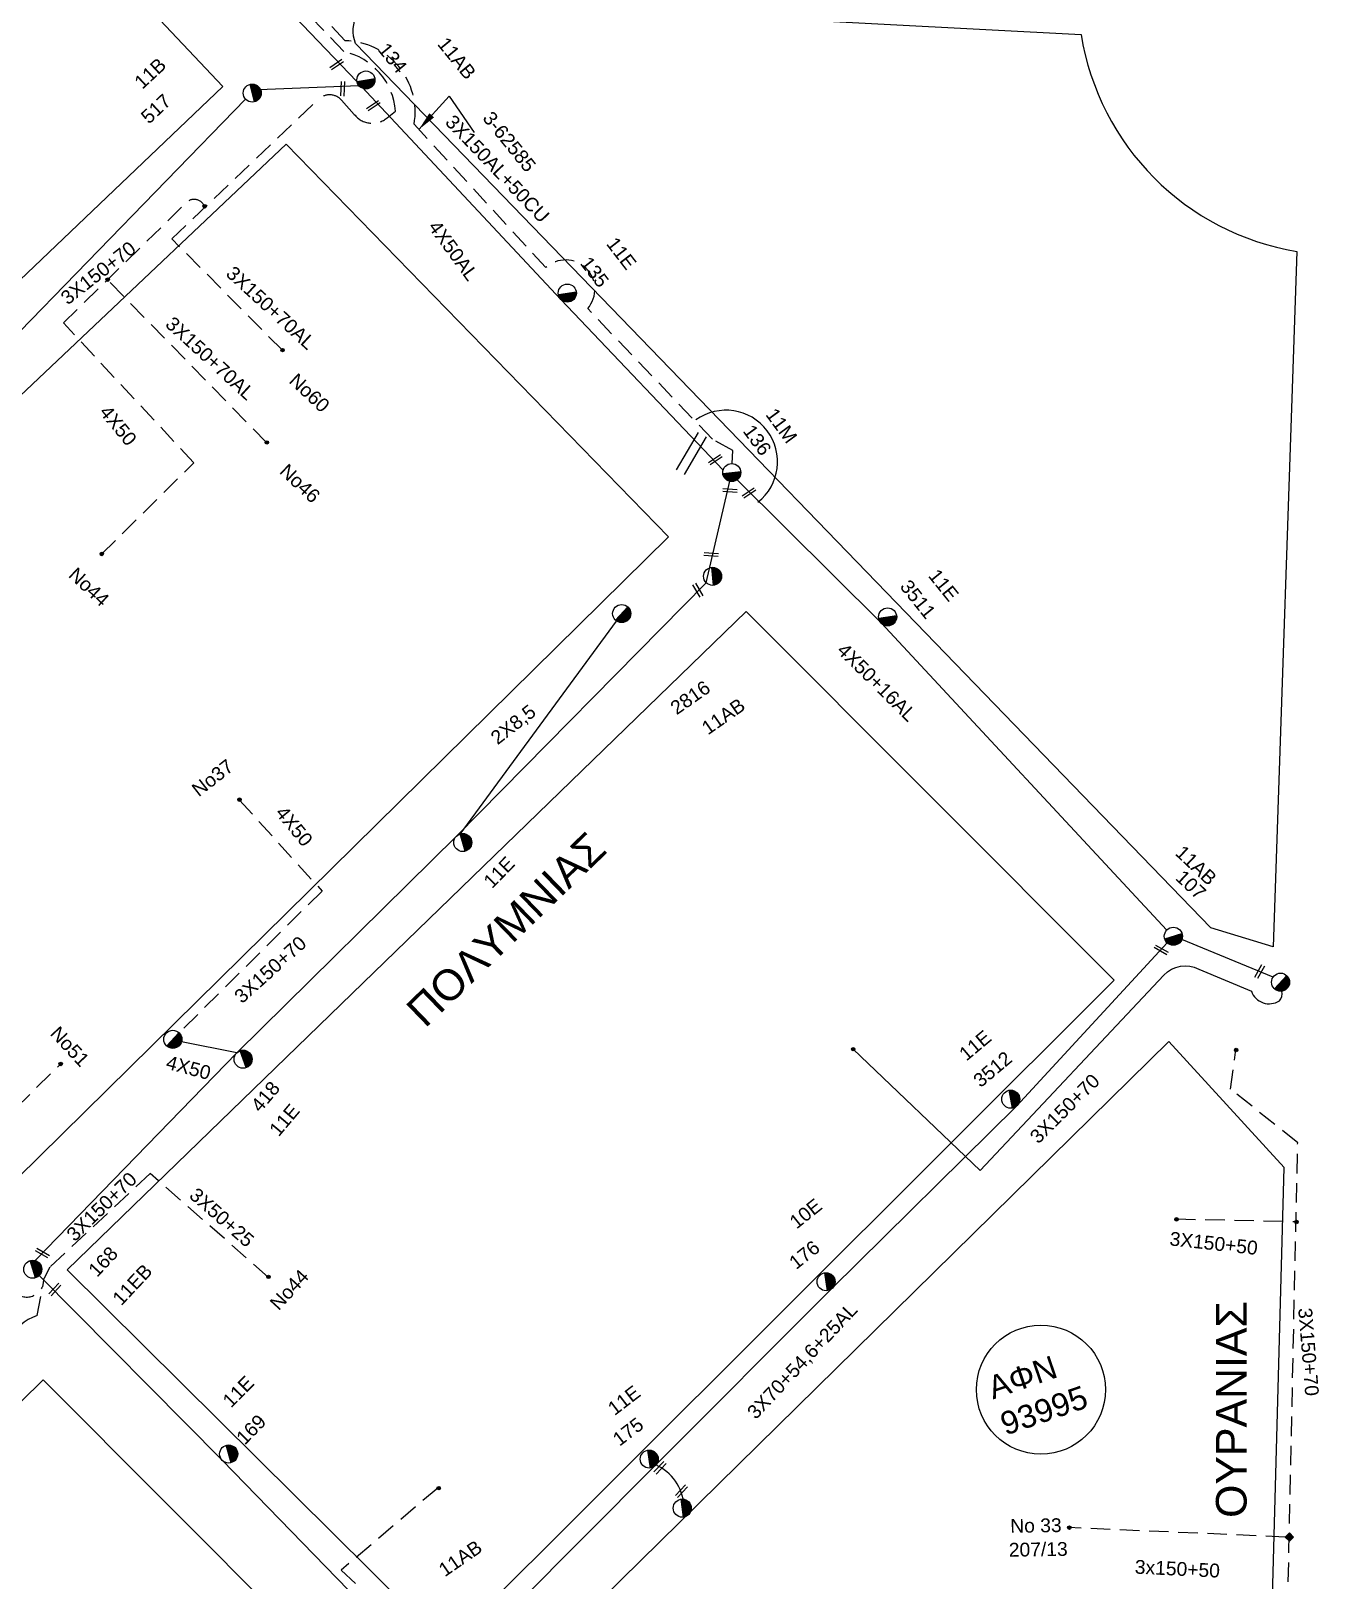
# Model space of a CAD drawing. Header units: millimetres. Extents: x 745 to 5694, y 762 to 3401.
# Drawn here: x 2668.8 to 2837, y 1378.1 to 1580.3 of the extents above; entities that cross this region are included whole.
import ezdxf

# ---------------------------------------------------------------- set-up
doc = ezdxf.new("R2010")
doc.units = ezdxf.units.MM
doc.linetypes.add('DASHED', pattern=[19.05, 12.7, -6.35])
for name, color, linetype in [('Άγνωστα', 7, 'Continuous'), ('Γυμνά εναέρια ΧΤ και ΦΟΠ (3Φ)   4x50+16AL', 7, 'Continuous'), ('Επιγραφές - Σχήματα', 7, 'Continuous'), ('Καλώδια ΧΤ   3x150+50CU', 7, 'DASHED'), ('Καλώδια ΧΤ   3x150+70AL', 7, 'DASHED'), ('Καλώδια ΧΤ   3x150AL+50CU', 7, 'DASHED'), ('Μηχανική τομή', 7, 'Continuous'), ('Στύλος ΦΜ', 7, 'Continuous'), ('Στύλος ΦΜ @ 1', 7, 'Continuous'), ('Συνδέσεις', 7, 'Continuous'), ('Συνεστραμμένα ΧΤ   3x70+54.6+25 AL', 7, 'SYN_LINE'), ('Τομή', 7, 'Continuous'), ('Υπόβαθρο ΔΕΗ', 7, 'Continuous'), ('Υπόγεια Καλώδια Δικτύου ΧΤ   .15', 7, 'DASHED'), ('Υπόγεια καλώδια Παροχών ΧΤ   .10 -', 7, 'DASHED'), ('Υπόγεια καλώδια Παροχών ΧΤ   4x50AL', 7, 'DASHED')]:
    doc.layers.add(name, color=color, linetype=linetype)
doc.styles.add('arial', font='arial.ttf')
doc.styles.get("Standard").update_dxf_attribs({"font": 'arial.ttf'})
doc.linetypes.add('SYN_LINE', pattern='A,0.5,-0.0001,["/\\/\\/\\/",Standard,S=0.1,R=0,X=0,Y=-0.05],-0.25', length=0.7501)
doc.dimstyles.new('ISO-25', dxfattribs={"dimtxt": 2.5, "dimasz": 2.5, "dimexe": 1.25, "dimexo": 0.625, "dimtad": 1, "dimtxsty": 'Standard', "dimcen": 2.5, "dimadec": 0, "dimazin": 0, "dimtfac": 1, "dimtmove": 0, "dimatfit": 3, "dimfxl": 1, "dimarcsym": 0})

# ---------------------------------------------------------------- blocks, each defined once
blk = doc.blocks.new('ΥΠΑΡΧΩΝ ΤΣΙΜΕΝΤΕΝΙΟΣ ΣΤΥΛΟΣ')
at = {"layer": 'Στύλος ΦΜ'}
blk.add_hatch(color=256, dxfattribs=at).paths.add_polyline_path([(-1.29, -2.28, 0.574793), (2.62, 0, 0.268822), (1.3, 2.27)])
blk.add_line((-1.29, -2.28), (1.3, 2.27), dxfattribs=at)
blk.add_circle((0, 0), 2.62, dxfattribs=at)
at = {"layer": 'Στύλος ΦΜ', "flags": 4}
for tag, p in [('ΑΡΙΘΜΟΣ', (-4.68, 8.05)), ('ΤΥΠΟΣ', (-4.91, 3.03))]:
    blk.add_attdef(tag, p, '', height=4, dxfattribs=at)
blk = doc.blocks.new('ΜΗΧΑΝΙΚΗ ΤΟΜΗ')
at = {"layer": 'Μηχανική τομή', "ltscale": 40}
for p, q in [((-1.89, 0.78), (1.89, 0.78)), ((1.89, 0), (-1.89, 0))]:
    blk.add_line(p, q, dxfattribs=at)
blk = doc.blocks.new('_ΣΥΝΔΕΣΗ')
at = {"layer": 'Συνδέσεις', "linetype": 'SYN_LINE', "ltscale": 40}
blk.add_hatch(color=256, dxfattribs=at).paths.add_polyline_path([(0.5, -0.01, 1), (-0.5, -0.01, 1)])
at = {"layer": 'Συνδέσεις'}
blk.add_circle((0, -0.01), 0.5, dxfattribs=at)
blk = doc.blocks.new('ΤΟΜΗ')
at = {"layer": 'Τομή', "ltscale": 40}
for p, q in [((-5.68, 0), (5.68, 0)), ((5.68, -2.33), (-5.68, -2.33))]:
    blk.add_line(p, q, dxfattribs=at)
blk = doc.blocks.new('TSONTA XT1')
at = {"ltscale": 40}
h = blk.add_hatch(color=256, dxfattribs=at)
h.dxf.hatch_style = 1
h.paths.add_polyline_path([(595.96, 2487.66), (597.07, 2488.77), (595.96, 2489.87), (594.85, 2488.77)])
blk.add_lwpolyline([(594.85, 2488.77), (595.96, 2489.87), (597.07, 2488.77), (595.96, 2487.66)], close=True, dxfattribs=at)

msp = doc.modelspace()

# ---------------------------------------------------------------- linework, layer by layer
at = {"layer": 'Άγνωστα', "color": 27}
for p, q in [((2756.96, 1508.26), (2760.03, 1521.5)), ((2724.35, 1475.19), (2756.96, 1508.26)), ((2724.85, 1475.44), (2745.26, 1503.27)), ((2695.67, 1446.9), (2724.35, 1475.19)), ((2830.98, 1456.8), (2819.04, 1461.68)), ((2688.47, 1448.4), (2695.7, 1446.94)), ((2669.37, 1419.79), (2695.67, 1446.9))]:
    msp.add_line(p, q, dxfattribs=at)
at = {"layer": 'Άγνωστα', "color": 27, "linetype": 'DASHED', "ltscale": 0.2}
for p, q in [((2696.01, 1479.93), (2706.81, 1468.03)), ((2706.81, 1468.03), (2687.77, 1449.14))]:
    msp.add_line(p, q, dxfattribs=at)
at = {"layer": 'Άγνωστα', "color": 1}
for p, q in [((2693.78, 1393.73), (2669.9, 1417.86)), ((2721.12, 1365.62), (2693.78, 1393.73))]:
    msp.add_line(p, q, dxfattribs=at)
at = {"layer": 'Άγνωστα', "color": 5}
for points in [[(2698.56, 1572.63), (2711.62, 1573.14)], [(2606.94, 1484.48), (2636.77, 1513.06), (2665.86, 1539.52), (2696.83, 1571.36)]]:
    msp.add_lwpolyline(points, dxfattribs=at)
at = {"layer": 'Άγνωστα', "color": 5, "linetype": 'DASHED', "ltscale": 0.2}
msp.add_lwpolyline([(2673.04, 1542.17), (2689.11, 1557.89, -0.561517), (2691.49, 1557.28, 0.738625)], format="xyb", dxfattribs=at)
msp.add_lwpolyline([(2678.02, 1511.99), (2690.08, 1523.91), (2673.04, 1542.17)], dxfattribs=at)
at = {"layer": 'Άγνωστα', "color": 133, "linetype": 'DASHED', "ltscale": 0.2}
msp.add_lwpolyline([(2670.33, 1416.32, -1.119617), (2666.44, 1418.88), (2639.86, 1446.59), (2606.37, 1480.21, -0.378177), (2601.77, 1485.88, -0.277868)], format="xyb", dxfattribs=at)
at = {"layer": 'Άγνωστα', "color": 27}
msp.add_lwpolyline([(2792.71, 1431.57), (2816.71, 1457.06, -0.336804), (2821.27, 1457.82), (2828.14, 1454.95, 0.479196), (2831.79, 1453.69, 0.274808), (2832.12, 1454.96, 0.556382)], format="xyb", dxfattribs=at)
msp.add_lwpolyline([(2776.15, 1447.38), (2792.71, 1431.57)], dxfattribs=at)
at = {"layer": 'Άγνωστα', "color": 6, "linetype": 'DASHED', "ltscale": 0.2}
msp.add_lwpolyline([(2829.59, 1282.23), (2830.85, 1299.88, 0.001914), (2830.99, 1304.96), (2832.46, 1354.99), (2834.18, 1435.18), (2825.43, 1442.16), (2826.09, 1447.33)], format="xyb", dxfattribs=at)
at = {"layer": 'Άγνωστα', "color": 62, "linetype": 'DASHED', "ltscale": 0.2}
msp.add_lwpolyline([(2658.69, 1431.67), (2672.66, 1445.43)], dxfattribs=at)
at = {"layer": 'Άγνωστα', "color": 133, "linetype": 'DASHED', "ltscale": 0.2}
for points in [[(2684.37, 1431.15), (2671.29, 1418.95), (2670.55, 1417.49)], [(2699.79, 1417.64), (2684.37, 1431.15)]]:
    msp.add_lwpolyline(points, dxfattribs=at)
at = {"layer": 'Άγνωστα', "color": 6, "linetype": 'DASHED', "ltscale": 0.2}
msp.add_lwpolyline([(2818.31, 1425.23), (2833.96, 1424.89)], dxfattribs=at)
at = {"layer": 'Γυμνά εναέρια ΧΤ και ΦΟΠ (3Φ)   4x50+16AL', "color": 27}
for p, q in [((2779.79, 1503.01), (2761, 1521.69)), ((2817.09, 1462.93), (2779.79, 1503.01))]:
    msp.add_line(p, q, dxfattribs=at)
at = {"layer": 'Επιγραφές - Σχήματα'}
msp.add_circle((2800.66, 1402.95), 8.42, dxfattribs=at)
at = {"layer": 'Επιγραφές - Σχήματα', "ltscale": 0.2}
msp.add_arc((2759.55, 1524.05), 6.73, 308.1899, 125.7237, dxfattribs=at)
at = {"layer": 'Επιγραφές - Σχήματα', "color": 27, "linetype": 'SYN_LINE', "ltscale": 8}
msp.add_arc((2747.68, 1387.32), 6.42, 8.64, 68.6886, dxfattribs=at)
at = {"layer": 'Καλώδια ΧΤ   3x150+50CU', "color": 5, "ltscale": 0.2}
for points in [[(2709.67, 1577.59), (2684.14, 1604.03, -0.742802), (2674.01, 1610.98)], [(2687.2, 1553.15), (2706.31, 1571.35, -0.417619), (2709.35, 1571.26), (2711.02, 1569.39, 0.429409), (2715.31, 1568.95), (2716.39, 1569.8)]]:
    msp.add_lwpolyline(points, format="xyb", dxfattribs=at)
at = {"layer": 'Καλώδια ΧΤ   3x150+50CU', "color": 6, "ltscale": 0.2}
msp.add_lwpolyline([(2832.55, 1383.71), (2804.32, 1384.94)], dxfattribs=at)
at = {"layer": 'Καλώδια ΧΤ   3x150+50CU', "color": 5, "ltscale": 0.2}
msp.add_arc((2707.77, 1569.15), 8.65, 4.2883, 77.3291, dxfattribs=at)
at = {"layer": 'Καλώδια ΧΤ   3x150+70AL', "color": 5, "ltscale": 0.2}
for points in [[(2701.63, 1538.6), (2687.2, 1553.15)], [(2699.58, 1526.55), (2678.8, 1547.8)]]:
    msp.add_lwpolyline(points, dxfattribs=at)
at = {"layer": 'Καλώδια ΧΤ   3x150AL+50CU', "color": 27, "ltscale": 0.2}
msp.add_lwpolyline([(2760.37, 1523.82), (2760.43, 1525.53), (2757.78, 1526.99), (2741.49, 1544.04, 0.940951), (2736.02, 1549.4), (2718.83, 1568.1, 0.458487), (2709.82, 1579.01), (2683.48, 1607.57, 0.336509), (2676.67, 1612.24, -5.235411)], format="xyb", dxfattribs=at)
at = {"layer": 'Συνεστραμμένα ΧΤ   3x70+54.6+25 AL', "color": 27, "ltscale": 20}
msp.add_lwpolyline([(2723.15, 1365.78), (2750.23, 1392.96), (2773.34, 1416.1), (2797.48, 1439.96), (2817.15, 1461.26)], dxfattribs=at)
at = {"layer": 'Υπόβαθρο ΔΕΗ'}
for points in [[(2693.85, 1573.02), (2683.42, 1584.1), (2506.96, 1591.33), (2605.77, 1489.06), (2693.85, 1573.02)], [(2702.13, 1565.52), (2612.39, 1480.67), (2664.07, 1427.62), (2752.05, 1514.25), (2702.13, 1565.52)], [(2762.18, 1504.5), (2673.53, 1418.6), (2723.11, 1369.46), (2810.21, 1456.41), (2762.18, 1504.5)], [(2832.43, 1431.95), (2817.38, 1448.39), (2730.49, 1363.04), (2819.6, 1271.79), (2828.25, 1278.25), (2832.43, 1431.95)], [(2670.39, 1404.25), (2592.21, 1327.25), (2640.13, 1280.14), (2718.43, 1356.07), (2670.39, 1404.25)]]:
    msp.add_lwpolyline(points, dxfattribs=at)
msp.add_lwpolyline([(2834.08, 1551.5), (2830.98, 1460.75), (2822.84, 1463.22), (2711.19, 1578.65, -0.483714), (2714.64, 1584.66), (2805.91, 1579.83, 0.322678), (2834.08, 1551.5, -0.023655)], format="xyb", dxfattribs=at)
at = {"layer": 'Υπόγεια Καλώδια Δικτύου ΧΤ   .15', "color": 133, "linetype": 'DASHED', "ltscale": 0.2}
msp.add_lwpolyline([(2641.2, 1386.27), (2644.04, 1383.06), (2664.97, 1404.62, -0.363389), (2669.63, 1412.63), (2670.55, 1417.49)], format="xyb", dxfattribs=at)
at = {"layer": 'Υπόγεια καλώδια Παροχών ΧΤ   .10 -', "color": 1, "ltscale": 0.2}
msp.add_lwpolyline([(2721.92, 1390.11), (2709.32, 1379.4), (2720.55, 1368.85, 0.560873), (2721.01, 1364.97, -6.890088)], format="xyb", dxfattribs=at)
at = {"layer": 'Υπόγεια καλώδια Παροχών ΧΤ   4x50AL', "color": 5, "linetype": 'Continuous', "ltscale": 0.2}
msp.add_lwpolyline([(2759.17, 1522.96), (2737.97, 1545.24), (2711.37, 1573.69), (2680, 1606.38)], dxfattribs=at)

# ---------------------------------------------------------------- block references
at = {"layer": 'Μηχανική τομή'}
for p, xscale, yscale, zscale, rotation in [((2708.81, 1575.73), 0.5000000000003039, 0.5000000000003039, 0.5000000000003039, 34.0692459198051), ((2709.69, 1572.72), 0.5000000000002055, 0.5000000000002055, 0.5000000000002055, 87.19477356106985), ((2713.6, 1570.37), 0.5000000000003039, 0.5000000000003039, 0.5000000000003039, 34.0692459198051), ((2758.25, 1524.16), 0.5000000000003039, 0.5000000000003039, 0.5000000000003039, 34.0692459198051), ((2760.06, 1520.1), 0.5000000000003061, 0.5000000000003061, 0.5000000000003061, 356.6682175214944), ((2762.65, 1519.81), 0.5000000000003039, 0.5000000000003039, 0.5000000000003039, 34.0692459198051), ((2757.6, 1511.76), 0.5000000000003061, 0.5000000000003061, 0.5000000000003061, 356.6682175214944), ((2755.71, 1507.18), 0.500000000000224, 0.500000000000224, 0.500000000000224, 300.3627596059267), ((2816.27, 1460.17), 0.5000000000000342, 0.5000000000000342, 0.5000000000000342, 330.4786382514602), ((2829.05, 1457.61), 0.4999999999998365, 0.4999999999998365, 0.4999999999998365, 240.4786382514474), ((2670.21, 1420.6), 0.5000000000000342, 0.5000000000000342, 0.5000000000000342, 330.4786382514602), ((2672.08, 1415.9), 0.5000000000000849, 0.5000000000000849, 0.5000000000000849, 46.98094413032251), ((2751.07, 1392.63), 0.5000000000000849, 0.5000000000000849, 0.5000000000000849, 46.98094413032251), ((2753.88, 1389.58), 0.5000000000000849, 0.5000000000000849, 0.5000000000000849, 46.98094413032251)]:
    msp.add_blockref('ΜΗΧΑΝΙΚΗ ΤΟΜΗ', p, dxfattribs=dict(at, xscale=xscale, yscale=yscale, zscale=zscale, rotation=rotation))
at = {"layer": 'Στύλος ΦΜ @ 1', "ltscale": 40}
ref = msp.add_blockref('ΥΠΑΡΧΩΝ ΤΣΙΜΕΝΤΕΝΙΟΣ ΣΤΥΛΟΣ', (2712.53, 1573.88), dxfattribs=dict(at, xscale=0.4499999999996071, yscale=0.4499999999996071, zscale=0.4499999999996071, rotation=309.165951290645))
ref.add_attrib('ΤΥΠΟΣ', '11AB', (2721.77, 1578.54), dxfattribs={"layer": 'Στύλος ΦΜ', "height": 1.8, "rotation": 309.166, "flags": 4})
ref.add_attrib('ΑΡΙΘΜΟΣ', '134', (2714.01, 1577.81), dxfattribs={"layer": 'Στύλος ΦΜ', "height": 1.8, "rotation": 309.166, "flags": 4})
ref = msp.add_blockref('ΥΠΑΡΧΩΝ ΤΣΙΜΕΝΤΕΝΙΟΣ ΣΤΥΛΟΣ', (2697.7, 1572.17), dxfattribs=dict(at, xscale=0.4499999999997667, yscale=0.4499999999997667, zscale=0.4499999999997667, rotation=42.81821861197818))
ref.add_attrib('ΤΥΠΟΣ', '11B', (2683.34, 1572.58), dxfattribs={"layer": 'Στύλος ΦΜ', "height": 1.8, "rotation": 42.8182, "flags": 4})
ref.add_attrib('ΑΡΙΘΜΟΣ', '517', (2684.2, 1568.04), dxfattribs={"layer": 'Στύλος ΦΜ', "height": 1.8, "rotation": 42.8182, "flags": 4})
ref = msp.add_blockref('ΥΠΑΡΧΩΝ ΤΣΙΜΕΝΤΕΝΙΟΣ ΣΤΥΛΟΣ', (2738.83, 1546.06), dxfattribs=dict(at, xscale=0.4499999999998288, yscale=0.4499999999998288, zscale=0.4499999999998288, rotation=307.6411194761433))
ref.add_attrib('ΤΥΠΟΣ', '11E', (2743.83, 1552.48), dxfattribs={"layer": 'Στύλος ΦΜ', "height": 1.8, "rotation": 307.6411, "flags": 4})
ref.add_attrib('ΑΡΙΘΜΟΣ', '135', (2740.41, 1549.94), dxfattribs={"layer": 'Στύλος ΦΜ', "height": 1.8, "rotation": 307.6411, "flags": 4})
ref = msp.add_blockref('ΥΠΑΡΧΩΝ ΤΣΙΜΕΝΤΕΝΙΟΣ ΣΤΥΛΟΣ', (2760.3, 1522.64), dxfattribs=dict(at, xscale=0.4499999999995133, yscale=0.4499999999995133, zscale=0.4499999999995133, rotation=306.2136129006579))
ref.add_attrib('ΤΥΠΟΣ', '11M', (2764.63, 1530.21), dxfattribs={"layer": 'Στύλος ΦΜ', "height": 1.8, "rotation": 306.2136, "flags": 4})
ref.add_attrib('ΑΡΙΘΜΟΣ', '136', (2761.67, 1528.05), dxfattribs={"layer": 'Στύλος ΦΜ', "height": 1.8, "rotation": 306.2136, "flags": 4})
ref = msp.add_blockref('ΥΠΑΡΧΩΝ ΤΣΙΜΕΝΤΕΝΙΟΣ ΣΤΥΛΟΣ', (2757.79, 1509.1), dxfattribs=dict(at, xscale=0.4499999999997069, yscale=0.4499999999997069, zscale=0.4499999999997069, rotation=34.90170573546438))
ref.add_attrib('ΤΥΠΟΣ', '2816', (2753.1, 1490.95), dxfattribs={"layer": 'Στύλος ΦΜ', "height": 1.8, "rotation": 34.9017, "flags": 4})
ref.add_attrib('ΑΡΙΘΜΟΣ', '11AB', (2757.19, 1488.33), dxfattribs={"layer": 'Στύλος ΦΜ', "height": 1.8, "rotation": 34.9017, "flags": 4})
ref = msp.add_blockref('ΥΠΑΡΧΩΝ ΤΣΙΜΕΝΤΕΝΙΟΣ ΣΤΥΛΟΣ', (2780.65, 1503.81), dxfattribs=dict(at, xscale=0.4499999999997297, yscale=0.4499999999997297, zscale=0.4499999999997297, rotation=308.8214472225163))
ref.add_attrib('ΤΥΠΟΣ', '11E', (2785.86, 1509.14), dxfattribs={"layer": 'Στύλος ΦΜ', "height": 1.8, "rotation": 308.8214, "flags": 4})
ref.add_attrib('ΑΡΙΘΜΟΣ', '3511', (2782.16, 1507.73), dxfattribs={"layer": 'Στύλος ΦΜ', "height": 1.8, "rotation": 308.8214, "flags": 4})
for p, xscale, yscale, zscale, rotation in [((2745.93, 1504.24), 0.4499999999996779, 0.4499999999996779, 0.4499999999996779, 346.8465568456768), ((2831.95, 1456.13), 0.4499999999996779, 0.4499999999996779, 0.4499999999996779, 346.8465568456768), ((2687.33, 1448.67), 0.4499999999996779, 0.4499999999996779, 0.4499999999996779, 346.8465568456768), ((2753.84, 1387.48), 0.4499999999999054, 0.4499999999999054, 0.4499999999999054, 37.49531341369657)]:
    msp.add_blockref('ΥΠΑΡΧΩΝ ΤΣΙΜΕΝΤΕΝΙΟΣ ΣΤΥΛΟΣ', p, dxfattribs=dict(at, xscale=xscale, yscale=yscale, zscale=zscale, rotation=rotation))
ref = msp.add_blockref('ΥΠΑΡΧΩΝ ΤΣΙΜΕΝΤΕΝΙΟΣ ΣΤΥΛΟΣ', (2725.18, 1474.36), dxfattribs=dict(at, xscale=0.449999999999787, yscale=0.449999999999787, zscale=0.449999999999787, rotation=45.68042312437613))
ref.add_attrib('ΤΥΠΟΣ', '11E', (2729, 1468.25), dxfattribs={"layer": 'Στύλος ΦΜ', "height": 1.8, "rotation": 45.6804, "flags": 4})
ref = msp.add_blockref('ΥΠΑΡΧΩΝ ΤΣΙΜΕΝΤΕΝΙΟΣ ΣΤΥΛΟΣ', (2817.95, 1462.12), dxfattribs=dict(at, xscale=0.4499999999996208, yscale=0.4499999999996208, zscale=0.4499999999996208, rotation=316.758209308458))
ref.add_attrib('ΤΥΠΟΣ', '11AB', (2818.07, 1472.84), dxfattribs={"layer": 'Στύλος ΦΜ', "height": 1.8, "rotation": 316.7582, "flags": 4})
ref.add_attrib('ΑΡΙΘΜΟΣ', '107', (2818.1, 1469.62), dxfattribs={"layer": 'Στύλος ΦΜ', "height": 1.8, "rotation": 316.7582, "flags": 4})
ref = msp.add_blockref('ΥΠΑΡΧΩΝ ΤΣΙΜΕΝΤΕΝΙΟΣ ΣΤΥΛΟΣ', (2796.72, 1440.86), dxfattribs=dict(at, xscale=0.449999999999641, yscale=0.449999999999641, zscale=0.449999999999641, rotation=39.93247107466409))
ref.add_attrib('ΤΥΠΟΣ', '11E', (2790.93, 1445.76), dxfattribs={"layer": 'Στύλος ΦΜ', "height": 1.8, "rotation": 39.9325, "flags": 4})
ref.add_attrib('ΑΡΙΘΜΟΣ', '3512', (2792.78, 1442.29), dxfattribs={"layer": 'Στύλος ΦΜ', "height": 1.8, "rotation": 39.9325, "flags": 4})
ref = msp.add_blockref('ΥΠΑΡΧΩΝ ΤΣΙΜΕΝΤΕΝΙΟΣ ΣΤΥΛΟΣ', (2696.51, 1446.08), dxfattribs=dict(at, xscale=0.4499999999997008, yscale=0.4499999999997008, zscale=0.4499999999997008, rotation=49.83544988372775))
ref.add_attrib('ΤΥΠΟΣ', '418', (2698.74, 1439.02), dxfattribs={"layer": 'Στύλος ΦΜ', "height": 1.8, "rotation": 49.8354, "flags": 4})
ref.add_attrib('ΑΡΙΘΜΟΣ', '11E', (2701.14, 1435.86), dxfattribs={"layer": 'Στύλος ΦΜ', "height": 1.8, "rotation": 49.8354, "flags": 4})
ref = msp.add_blockref('ΥΠΑΡΧΩΝ ΤΣΙΜΕΝΤΕΝΙΟΣ ΣΤΥΛΟΣ', (2772.61, 1417.03), dxfattribs=dict(at, xscale=0.4499999999999477, yscale=0.4499999999999477, zscale=0.4499999999999477, rotation=38.61737898778336))
ref.add_attrib('ΤΥΠΟΣ', '10E', (2768.76, 1423.84), dxfattribs={"layer": 'Στύλος ΦΜ', "height": 1.8, "rotation": 38.6174, "flags": 4})
ref.add_attrib('ΑΡΙΘΜΟΣ', '176', (2768.7, 1418.54), dxfattribs={"layer": 'Στύλος ΦΜ', "height": 1.8, "rotation": 38.6174, "flags": 4})
ref = msp.add_blockref('ΥΠΑΡΧΩΝ ΤΣΙΜΕΝΤΕΝΙΟΣ ΣΤΥΛΟΣ', (2669.04, 1418.66), dxfattribs=dict(at, xscale=0.4499999999995499, yscale=0.4499999999995499, zscale=0.4499999999995499, rotation=46.85544280773517))
ref.add_attrib('ΤΥΠΟΣ', '168', (2677.44, 1417.52), dxfattribs={"layer": 'Στύλος ΦΜ', "height": 1.8, "rotation": 46.8554, "flags": 4})
ref.add_attrib('ΑΡΙΘΜΟΣ', '11EB', (2680.59, 1413.8), dxfattribs={"layer": 'Στύλος ΦΜ', "height": 1.8, "rotation": 46.8554, "flags": 4})
ref = msp.add_blockref('ΥΠΑΡΧΩΝ ΤΣΙΜΕΝΤΕΝΙΟΣ ΣΤΥΛΟΣ', (2694.62, 1394.55), dxfattribs=dict(at, xscale=0.4499999999996148, yscale=0.4499999999996148, zscale=0.4499999999996148, rotation=45.38722916106232))
ref.add_attrib('ΤΥΠΟΣ', '11E', (2694.93, 1400.47), dxfattribs={"layer": 'Στύλος ΦΜ', "height": 1.8, "rotation": 45.3872, "flags": 4})
ref.add_attrib('ΑΡΙΘΜΟΣ', '169', (2696.71, 1395.63), dxfattribs={"layer": 'Στύλος ΦΜ', "height": 1.8, "rotation": 45.3872, "flags": 4})
ref = msp.add_blockref('ΥΠΑΡΧΩΝ ΤΣΙΜΕΝΤΕΝΙΟΣ ΣΤΥΛΟΣ', (2749.52, 1393.89), dxfattribs=dict(at, xscale=0.4499999999999054, yscale=0.4499999999999054, zscale=0.4499999999999054, rotation=37.49531341369657))
ref.add_attrib('ΤΥΠΟΣ', '11E', (2745, 1399.49), dxfattribs={"layer": 'Στύλος ΦΜ', "height": 1.8, "rotation": 37.4953, "flags": 4})
ref.add_attrib('ΑΡΙΘΜΟΣ', '175', (2745.64, 1395.48), dxfattribs={"layer": 'Στύλος ΦΜ', "height": 1.8, "rotation": 37.4953, "flags": 4})
ref = msp.add_blockref('ΥΠΑΡΧΩΝ ΤΣΙΜΕΝΤΕΝΙΟΣ ΣΤΥΛΟΣ', (2722.18, 1365.11), dxfattribs=dict(at, xscale=0.4499999999998661, yscale=0.4499999999998661, zscale=0.4499999999998661, rotation=34.63139329139774))
ref.add_attrib('ΤΥΠΟΣ', '11AB', (2722.84, 1378.45), dxfattribs={"layer": 'Στύλος ΦΜ', "height": 1.8, "rotation": 34.6314, "flags": 4})
ref.add_attrib('ΑΡΙΘΜΟΣ', '170', (2723.17, 1373.13), dxfattribs={"layer": 'Στύλος ΦΜ', "height": 1.8, "rotation": 34.6314, "flags": 4})
at = {"layer": 'Συνδέσεις'}
for name, p, xscale, yscale, zscale in [('_ΣΥΝΔΕΣΗ', (2691.49, 1557.4), 0.4499999999998181, 0.4499999999998181, 0.4499999999998181), ('_ΣΥΝΔΕΣΗ', (2678.83, 1547.83), 0.4499999999998181, 0.4499999999998181, 0.4499999999998181), ('_ΣΥΝΔΕΣΗ', (2701.66, 1538.63), 0.4499999999998181, 0.4499999999998181, 0.4499999999998181), ('_ΣΥΝΔΕΣΗ', (2699.6, 1526.58), 0.4499999999998181, 0.4499999999998181, 0.4499999999998181), ('_ΣΥΝΔΕΣΗ', (2678.05, 1512.02), 0.4499999999998181, 0.4499999999998181, 0.4499999999998181), ('_ΣΥΝΔΕΣΗ', (2696.04, 1479.96), 0.4499999999998181, 0.4499999999998181, 0.4499999999998181), ('_ΣΥΝΔΕΣΗ', (2776.16, 1447.38), 0.4499999999998181, 0.4499999999998181, 0.4499999999998181), ('_ΣΥΝΔΕΣΗ', (2672.69, 1445.46), 0.4499999999998181, 0.4499999999998181, 0.4499999999998181), ('_ΣΥΝΔΕΣΗ', (2826.15, 1447.28), 0.4499999999998181, 0.4499999999998181, 0.4499999999998181), ('_ΣΥΝΔΕΣΗ', (2818.36, 1425.18), 0.4499999999998181, 0.4499999999998181, 0.4499999999998181), ('_ΣΥΝΔΕΣΗ', (2834.02, 1424.84), 0.4499999999998181, 0.4499999999998181, 0.4499999999998181), ('_ΣΥΝΔΕΣΗ', (2699.82, 1417.67), 0.4499999999998181, 0.4499999999998181, 0.4499999999998181), ('_ΣΥΝΔΕΣΗ', (2722.04, 1390.1), 0.4499999999998181, 0.4499999999998181, 0.4499999999998181), ('_ΣΥΝΔΕΣΗ', (2804.37, 1384.94), 0.4499999999998181, 0.4499999999998181, 0.4499999999998181), ('TSONTA XT1', (2539.33, 156.92), 0.4929316524311145, 0.4929316524311145, 0.4929316524311145)]:
    msp.add_blockref(name, p, dxfattribs=dict(at, xscale=xscale, yscale=yscale, zscale=zscale))
at = {"layer": 'Τομή', "xscale": 0.4999999999998779, "yscale": 0.4999999999998779, "zscale": 0.4999999999998779, "rotation": 239.5911288571551}
msp.add_blockref('ΤΟΜΗ', (2755.54, 1524.84), dxfattribs=at)

# ---------------------------------------------------------------- texts
at = {"layer": 'Άγνωστα', "char_height": 1.8, "attachment_point": 1, "style": 'arial'}
for s, insert, width, rotation in [('3X150+70', (2672.49, 1545.86), 70.4383, 37.9882), ('4X50', (2679.03, 1531.63), 69.1904, 309.4518), ('2X8,5', (2728.62, 1488.46), 70.4383, 37.9882), ('4X50', (2702.01, 1479.33), 69.1904, 309.4518), ('3X150+70', (2695.16, 1454.59), 69.1904, 41.9626), ('4X50', (2686.78, 1446.61), 69.1904, 345.0895), ('3X150+70', (2799.04, 1436.21), 70.4383, 44.7793), ('3X150+70', (2673.27, 1423.47), 69.1904, 44.2002), ('3X50+25', (2690.53, 1429.46), 69.1904, 318.6193), ('3X150+50', (2817.59, 1423.58), 70.4383, 353.7028), ('3Χ70+54,6+25AL', (2762.13, 1400.2), 38.8925, 46.7946), ('3X150+70', (2836.04, 1413.7), 70.4383, 274.6444), ('3x150+50', (2812.97, 1380.74), 69.1904, 357.2451)]:
    msp.add_mtext(s, dxfattribs=dict(at, insert=insert, width=width, rotation=rotation))
at = {"layer": 'Γυμνά εναέρια ΧΤ και ΦΟΠ (3Φ)   4x50+16AL', "insert": (2775.18, 1500.57), "char_height": 1.8, "width": 69.1904, "attachment_point": 1, "rotation": 315.3147, "style": 'arial'}
msp.add_mtext('4X50+16AL', dxfattribs=at)
at = {"layer": 'Επιγραφές - Σχήματα', "attachment_point": 1, "style": 'arial'}
for s, insert, char_height, width, rotation in [('3-62585', (2729.07, 1569.99), 1.8, 69.1904, 309.0001), ('Nο60', (2703.6, 1535.77), 1.8, 70.4383, 316.8457), ('Nο46', (2702.36, 1523.95), 1.8, 70.4383, 316.8457), ('Nο44', (2674.81, 1510.43), 1.8, 70.4383, 316.8457), ('Nο37', (2689.6, 1481.66), 1.8, 70.4383, 37.9882), ('ΠOΛYMNΙAΣ', (2717.48, 1452.92), 4, 69.1904, 44.0249), ('Nο51', (2672.51, 1450.56), 1.8, 70.4383, 312.8778), ('Nο44', (2699.83, 1414.39), 1.8, 70.4383, 47.5156), ('OYPANIAΣ', (2823.51, 1386.21), 4, 69.1904, 90.0048), ('Nο 33', (2796.64, 1386.06), 1.8, 70.4383, 0.9292), ('207/13', (2796.45, 1382.94), 1.8, 70.4383, 0.9292)]:
    msp.add_mtext(s, dxfattribs=dict(at, insert=insert, char_height=char_height, width=width, rotation=rotation))
at = {"layer": 'Επιγραφές - Σχήματα', "insert": (2793.42, 1404.5), "char_height": 3, "width": 157.7424, "attachment_point": 1, "rotation": 18.9876}
msp.add_mtext('ΑΦΝ\\P93995', dxfattribs=at)
at = {"layer": 'Καλώδια ΧΤ   3x150+70AL', "char_height": 1.8, "width": 69.1904, "attachment_point": 1, "rotation": 317.4384, "style": 'arial'}
for insert in [(2695.35, 1549.76), (2687.44, 1543.16)]:
    msp.add_mtext('3X150+70AL', dxfattribs=dict(at, insert=insert))
at = {"layer": 'Καλώδια ΧΤ   3x150AL+50CU', "insert": (2724.07, 1569.51), "char_height": 1.8, "width": 69.1904, "attachment_point": 1, "rotation": 313.6964, "style": 'arial'}
msp.add_mtext('3X150AL+50CU', dxfattribs=at)
at = {"layer": 'Υπόγεια καλώδια Παροχών ΧΤ   4x50AL', "insert": (2722.04, 1555.76), "char_height": 1.8, "width": 69.1904, "attachment_point": 1, "rotation": 306.2438, "style": 'arial'}
msp.add_mtext('4X50AL', dxfattribs=at)

# ---------------------------------------------------------------- leaders
at = {"layer": 'Επιγραφές - Σχήματα', "ltscale": 0.2}
msp.add_leader([(2719.45, 1567.42), (2723.4, 1571.78), (2726.68, 1567.03)], dimstyle='ISO-25', override={"dimgap": 0.625, "dimtad": 0}, dxfattribs=at)

doc.saveas('drawing.dxf')
